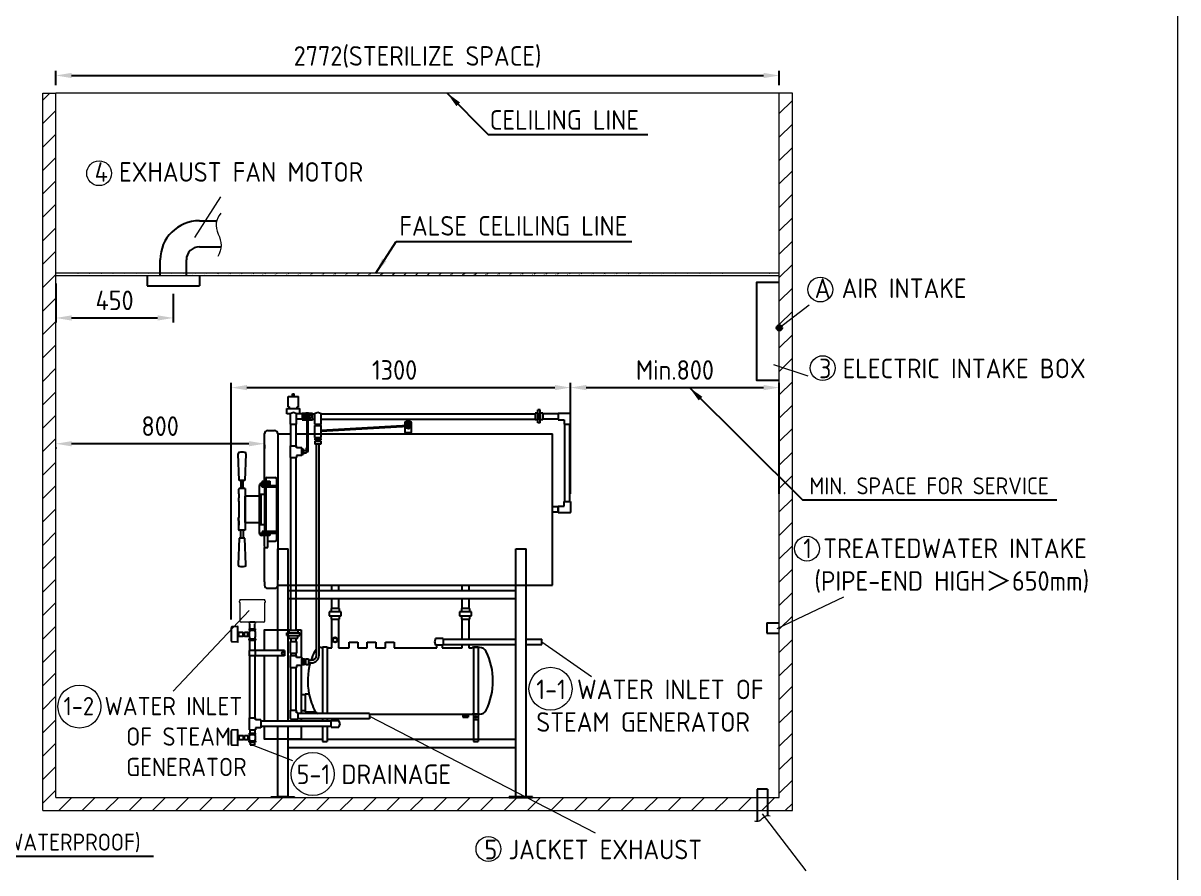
# Model space of a CAD drawing. Header units: millimetres. Extents: x -209823 to -198103, y -6455 to 1785.
# Drawn here: x -202528 to -198103, y -4315 to -1058 of the extents above; entities that cross this region are included whole.
import ezdxf

# ---------------------------------------------------------------- set-up
doc = ezdxf.new("R2010")
doc.units = ezdxf.units.MM
for name, pattern in [('DASHED2', [9.525, 6.35, -3.175]), ('HIDDEN', [9.525, 6.35, -3.175]), ('HIDDEN2', [4.7625, 3.175, -1.5875])]:
    doc.linetypes.add(name, pattern=pattern)
doc.layers.get('0').update_dxf_attribs({"lineweight": 25})
for name, color, linetype, lineweight in [('D', 3, 'Continuous', 13), ('F', 7, 'Continuous', 15), ('H', 2, 'HIDDEN', 15), ('HIDDEN', 1, 'HIDDEN2', 9), ('S', 4, 'Continuous', 15), ('線段', 7, 'Continuous', 25)]:
    doc.layers.add(name, color=color, linetype=linetype, lineweight=lineweight)
doc.styles.get("Standard").update_dxf_attribs({"font": 'KAIU.TTF'})
doc.styles.add('STU25', font='isocp2.shx')
doc.dimstyles.new('STU25', dxfattribs={"dimscale": 30, "dimtxt": 2.5, "dimasz": 2, "dimexe": 0.6, "dimexo": 1, "dimgap": 1, "dimtad": 1, "dimdsep": 46, "dimtxsty": 'STU25', "dimcen": 2, "dimazin": 2, "dimtfac": 1, "dimtmove": 0, "dimatfit": 3, "dimfxl": 0, "dimtolj": 1, "dimtzin": 0, "dimarcsym": 0})
doc.dimstyles.new('STU25$7', dxfattribs={"dimscale": 30, "dimtxt": 2.5, "dimasz": 2, "dimexe": 1.25, "dimexo": 0.625, "dimgap": 1, "dimtad": 0, "dimdec": 4, "dimdsep": 46, "dimtxsty": 'STU25', "dimcen": 2.5, "dimazin": 2, "dimtfac": 1, "dimtdec": 4, "dimtmove": 0, "dimatfit": 3, "dimfxl": 0, "dimtolj": 1, "dimtzin": 0, "dimarcsym": 0})

# ---------------------------------------------------------------- blocks, each defined once
blk = doc.blocks.new('*D1')
at = {"layer": 'D', "color": 0, "linetype": 'Continuous', "lineweight": -2}
for p, q in [((-201730.3, -3344.4), (-201730.3, -2437)), ((-201670.3, -2455), (-200490.3, -2455)), ((-200430.3, -2862), (-200430.3, -2437))]:
    blk.add_line(p, q, dxfattribs=at)
at = {"layer": 'D', "color": 0}
for points in [[(-201670.3, -2445), (-201670.3, -2465), (-201730.3, -2455)], [(-200490.3, -2465), (-200490.3, -2445), (-200430.3, -2455)]]:
    blk.add_solid(points, dxfattribs=at)
at = {"layer": 'Defpoints', "color": 0}
for p in [(-200430.3, -2455), (-200430.3, -2892), (-201730.3, -3374.4)]:
    blk.add_point(p, dxfattribs=at)
at = {"layer": 'D', "color": 0, "insert": (-201104.7, -2387.5), "char_height": 75, "attachment_point": 5, "style": 'STU25'}
blk.add_mtext('\\A1;1300', dxfattribs=at)
blk = doc.blocks.new('*D2')
at = {"layer": 'D', "color": 0, "linetype": 'Continuous', "lineweight": -2}
for p, q in [((-202402.5, -2056.2), (-202402.5, -2206.1)), ((-201952.5, -2095.3), (-201952.5, -2206.1)), ((-202342.5, -2188.1), (-202012.5, -2188.1))]:
    blk.add_line(p, q, dxfattribs=at)
at = {"layer": 'D', "color": 0}
for points in [[(-202342.5, -2178.1), (-202342.5, -2198.1), (-202402.5, -2188.1)], [(-202012.5, -2198.1), (-202012.5, -2178.1), (-201952.5, -2188.1)]]:
    blk.add_solid(points, dxfattribs=at)
at = {"layer": 'Defpoints', "color": 0}
for p in [(-202402.5, -2026.2), (-201952.5, -2065.3), (-201952.5, -2188.1)]:
    blk.add_point(p, dxfattribs=at)
at = {"layer": 'D', "color": 0, "insert": (-202177.5, -2120.6), "char_height": 75, "attachment_point": 5, "style": 'STU25'}
blk.add_mtext('\\A1;450', dxfattribs=at)
blk = doc.blocks.new('*D6')
at = {"layer": 'D', "color": 0, "lineweight": -2}
for p, q in [((-202402.5, -2685), (-202402.5, -2688.2)), ((-201662.5, -2670.2), (-202342.5, -2670.2)), ((-201602.5, -2674.2), (-201602.5, -2688.2))]:
    blk.add_line(p, q, dxfattribs=at)
at = {"layer": 'D', "color": 0}
for points in [[(-202342.5, -2660.2), (-202342.5, -2680.2), (-202402.5, -2670.2)], [(-201662.5, -2680.2), (-201662.5, -2660.2), (-201602.5, -2670.2)]]:
    blk.add_solid(points, dxfattribs=at)
at = {"layer": 'Defpoints', "color": 0}
for p in [(-201602.5, -2644.2), (-202402.5, -2655), (-202402.5, -2670.2)]:
    blk.add_point(p, dxfattribs=at)
at = {"layer": 'D', "color": 0, "insert": (-202002.9, -2602.7), "char_height": 75, "attachment_point": 5, "style": 'STU25'}
blk.add_mtext('\\A1;{\\Fisocp2.shx;800}', dxfattribs=at)
blk = doc.blocks.new('*D15')
at = {"layer": 'D', "color": 0, "lineweight": -2}
for p, q in [((-200430.3, -2862), (-200430.3, -2437)), ((-200370.3, -2455), (-199690.3, -2455)), ((-199630.3, -2862), (-199630.3, -2437))]:
    blk.add_line(p, q, dxfattribs=at)
at = {"layer": 'D', "color": 0}
for points in [[(-200370.3, -2445), (-200370.3, -2465), (-200430.3, -2455)], [(-199690.3, -2465), (-199690.3, -2445), (-199630.3, -2455)]]:
    blk.add_solid(points, dxfattribs=at)
at = {"layer": 'Defpoints', "color": 0}
for p in [(-199630.3, -2455), (-200430.3, -2892), (-199630.3, -2892)]:
    blk.add_point(p, dxfattribs=at)
at = {"layer": 'D', "color": 0, "insert": (-200030.3, -2387.5), "char_height": 75, "attachment_point": 5, "style": 'STU25'}
blk.add_mtext('\\A1;Min.800', dxfattribs=at)
blk = doc.blocks.new('*D20')
at = {"layer": 'D', "color": 0, "lineweight": -2}
for p, q in [((-202402.5, -1296.2), (-202402.5, -1240.7)), ((-202342.5, -1258.7), (-199690.3, -1258.7)), ((-199630.3, -1296.2), (-199630.3, -1240.7))]:
    blk.add_line(p, q, dxfattribs=at)
at = {"layer": 'D', "color": 0}
for points in [[(-202342.5, -1248.7), (-202342.5, -1268.7), (-202402.5, -1258.7)], [(-199690.3, -1268.7), (-199690.3, -1248.7), (-199630.3, -1258.7)]]:
    blk.add_solid(points, dxfattribs=at)
at = {"layer": 'Defpoints', "color": 0}
for p in [(-199630.3, -1258.7), (-202402.5, -1326.2), (-199630.3, -1326.2)]:
    blk.add_point(p, dxfattribs=at)
at = {"layer": 'D', "color": 0, "insert": (-201016.4, -1187.5), "char_height": 75, "attachment_point": 5, "style": 'STU25'}
blk.add_mtext('\\A1;{\\Fisocp2.shx;2772(STERILIZE SPACE)}', dxfattribs=at)

msp = doc.modelspace()

# ---------------------------------------------------------------- hatches: boundary and pattern name
msp.add_hatch(color=256).paths.add_polyline_path([(-199619.535, -2226.169, 1), (-199641.057, -2226.169, 1)])
at = {"layer": 'H', "linetype": 'HIDDEN', "ltscale": 5}
h = msp.add_hatch(dxfattribs=at)
h.set_pattern_fill('ANSI31', color=256, scale=20, style=0)
h.set_pattern_definition([(45, (31714.055, 16029.797), (-44.90128, 44.90128), [])])
h.paths.add_polyline_path([(-202452.492, -4076.169), (-202452.492, -1326.169), (-202402.492, -1326.169), (-202402.492, -4026.169), (-199630.296, -4026.169), (-199630.296, -1326.169), (-199580.296, -1326.169), (-199580.296, -4076.169)])
at = {"layer": 'H'}
h = msp.add_hatch(dxfattribs=at)
h.set_pattern_fill('ANSI31', color=256, scale=10, style=0)
h.set_pattern_definition([(45, (31433.238, 15490.12), (-22.4506403, 22.4506403), [])])
edge = h.paths.add_edge_path()
edge.add_line((-199630.296, -2026.169), (-202402.492, -2026.169))
edge.add_line((-199630.296, -2016.169), (-202402.492, -2016.169))

# ---------------------------------------------------------------- linework, layer by layer
at = {"linetype": 'Continuous'}
for p, q in [((-201852.492, -1815.421), (-201786.572, -1815.421)), ((-201852.492, -1915.421), (-201769.198, -1915.421)), ((-202002.492, -2026.169), (-202002.492, -1965.421)), ((-201902.492, -2026.169), (-201902.492, -1965.421)), ((-202052.492, -2026.169), (-202052.492, -2065.312)), ((-201852.492, -2026.169), (-201852.492, -2065.312)), ((-202052.492, -2065.312), (-201852.492, -2065.312)), ((-201512.492, -2489.152), (-201472.492, -2489.152)), ((-201512.492, -2529.152), (-201512.492, -2489.152)), ((-201495.492, -2479.152), (-201489.492, -2479.152)), ((-201495.492, -2489.152), (-201495.492, -2479.152)), ((-201489.492, -2489.152), (-201489.492, -2479.152)), ((-201472.492, -2529.152), (-201472.492, -2489.152)), ((-201517.492, -2535.661), (-201467.492, -2535.661)), ((-201517.492, -2545.661), (-201517.492, -2535.661)), ((-201517.492, -2555.661), (-201517.492, -2545.661)), ((-201504.992, -2555.661), (-201517.492, -2555.661)), ((-201512.492, -2529.152), (-201507.492, -2529.152)), ((-201507.492, -2535.661), (-201507.492, -2529.152)), ((-201492.492, -2550.661), (-201504.992, -2555.661)), ((-201504.992, -2555.661), (-201504.992, -2595.661)), ((-201479.992, -2555.661), (-201492.492, -2550.661)), ((-201467.492, -2555.661), (-201479.992, -2555.661)), ((-201459.074, -2555.661), (-201479.992, -2555.661)), ((-201479.992, -2595.661), (-201479.992, -2555.661)), ((-201477.492, -2535.661), (-201477.492, -2529.152)), ((-201477.492, -2529.152), (-201472.492, -2529.152)), ((-201467.492, -2545.661), (-201467.492, -2535.661)), ((-201467.492, -2555.661), (-201467.492, -2545.661)), ((-201459.074, -2553.161), (-201443.293, -2553.161)), ((-201459.074, -2553.161), (-201459.074, -2578.161)), ((-201434.856, -2553.161), (-201419.074, -2553.161)), ((-201419.074, -2578.161), (-201419.074, -2553.161)), ((-201398.699, -2550.661), (-201411.199, -2555.661)), ((-201411.199, -2555.661), (-201411.199, -2595.661)), ((-201386.199, -2555.661), (-201398.699, -2550.661)), ((-201386.199, -2595.661), (-201386.199, -2555.661)), ((-200556.095, -2553.161), (-200566.095, -2553.161)), ((-200566.095, -2553.161), (-200566.095, -2578.161)), ((-200546.095, -2540.661), (-200556.095, -2540.661)), ((-200556.095, -2590.661), (-200556.095, -2540.661)), ((-200556.095, -2553.161), (-200556.095, -2578.161)), ((-200546.095, -2590.661), (-200546.095, -2540.661)), ((-200536.095, -2553.161), (-200546.095, -2553.161)), ((-200546.095, -2553.161), (-200546.095, -2578.161)), ((-200536.095, -2553.161), (-200536.095, -2578.161)), ((-200477.996, -2555.661), (-200536.095, -2555.661)), ((-200477.996, -2553.161), (-200432.299, -2553.161)), ((-200477.996, -2553.161), (-200477.996, -2578.161)), ((-200430.299, -2595.276), (-200430.299, -2555.161)), ((-201504.992, -2595.661), (-201479.992, -2595.661)), ((-201459.074, -2575.661), (-201479.992, -2575.661)), ((-201459.074, -2578.161), (-201443.293, -2578.161)), ((-201434.856, -2578.161), (-201419.074, -2578.161)), ((-201411.199, -2595.661), (-201386.199, -2595.661)), ((-201411.199, -2600.661), (-201386.199, -2600.661)), ((-201411.199, -2600.661), (-201411.199, -2645.661)), ((-201408.699, -2595.661), (-201408.699, -2600.661)), ((-201388.699, -2595.661), (-201388.699, -2600.661)), ((-201386.199, -2645.661), (-201386.199, -2600.661)), ((-201052.492, -2582.743), (-201064.992, -2587.743)), ((-201064.992, -2587.743), (-201064.992, -2598.366)), ((-201064.992, -2602.366), (-201064.992, -2627.743)), ((-201039.992, -2587.743), (-201052.492, -2582.743)), ((-201039.992, -2627.743), (-201039.992, -2587.743)), ((-200556.095, -2578.161), (-200566.095, -2578.161)), ((-200546.095, -2590.661), (-200556.095, -2590.661)), ((-200536.095, -2578.161), (-200546.095, -2578.161)), ((-200477.996, -2575.661), (-200536.095, -2575.661)), ((-200477.996, -2578.161), (-200455.299, -2578.161)), ((-200455.299, -2578.161), (-200455.299, -2595.276)), ((-200455.299, -2595.276), (-200430.299, -2595.276)), ((-200452.799, -2892.047), (-200452.799, -2595.276)), ((-200432.799, -2892.047), (-200432.799, -2595.276)), ((-200432.799, -2595.276), (-200430.299, -2595.276)), ((-201411.199, -2645.661), (-201386.199, -2645.661)), ((-201409.763, -2650.661), (-201387.791, -2650.661)), ((-201409.763, -2650.661), (-201409.763, -2655.661)), ((-201407.084, -2645.661), (-201407.084, -2650.661)), ((-201407.084, -2650.661), (-201389.866, -2650.661)), ((-201389.866, -2645.661), (-201389.866, -2650.661)), ((-201387.791, -2650.661), (-201387.791, -2655.661)), ((-201064.992, -2627.743), (-201039.992, -2627.743)), ((-201504.992, -2677.767), (-201504.992, -2722.767)), ((-201504.992, -2677.767), (-201479.992, -2677.767)), ((-201479.992, -2685.267), (-201479.992, -2677.767)), ((-201459.992, -2685.267), (-201479.992, -2685.267)), ((-201459.992, -2685.267), (-201459.992, -2715.267)), ((-201459.992, -2689.583), (-201454.992, -2689.583)), ((-201459.992, -2711.555), (-201459.992, -2689.583)), ((-201459.992, -2708.876), (-201459.992, -2691.658)), ((-201454.992, -2689.583), (-201454.992, -2711.555)), ((-201387.791, -2655.661), (-201409.763, -2655.661)), ((-201409.763, -2660.661), (-201387.791, -2660.661)), ((-201409.763, -2660.661), (-201409.763, -2671.539)), ((-201387.791, -2671.539), (-201409.763, -2671.539)), ((-201407.084, -2655.661), (-201407.084, -2660.661)), ((-201407.084, -2660.661), (-201389.866, -2660.661)), ((-201389.866, -2655.661), (-201389.866, -2660.661)), ((-201387.791, -2660.661), (-201387.791, -2671.539)), ((-201699.476, -2811.52), (-201703.976, -2708.366)), ((-201673.989, -2708.618), (-201678.476, -2811.52)), ((-201504.992, -2722.767), (-201479.992, -2722.767)), ((-201459.992, -2715.267), (-201479.992, -2715.267)), ((-201479.992, -2715.267), (-201479.992, -2722.767)), ((-201459.992, -2711.555), (-201454.992, -2711.555)), ((-201678.476, -2811.52), (-201699.476, -2811.52)), ((-201693.726, -2811.52), (-201693.726, -2841.661)), ((-201684.226, -2841.661), (-201684.226, -2811.52)), ((-201622.492, -2829.161), (-201602.492, -2829.161)), ((-201622.492, -3013.661), (-201622.492, -2829.661)), ((-201614.492, -2821.661), (-201582.492, -2821.661)), ((-201582.492, -2827.661), (-201614.286, -2827.661)), ((-201610.426, -2813.589), (-201611.51, -2814.674)), ((-201611.51, -2820.577), (-201611.51, -2814.674)), ((-201611.51, -2820.577), (-201610.426, -2821.661)), ((-201610.426, -2813.589), (-201582.558, -2813.589)), ((-201610.426, -2821.661), (-201582.558, -2821.661)), ((-201582.558, -2813.589), (-201581.474, -2814.674)), ((-201581.474, -2820.577), (-201582.558, -2821.661)), ((-201582.492, -2821.661), (-201582.492, -2827.661)), ((-201581.474, -2820.577), (-201581.474, -2814.674)), ((-201602.492, -2864.161), (-201622.492, -2864.161)), ((-201616.492, -2864.161), (-201616.492, -2979.161)), ((-200477.996, -2909.161), (-200455.299, -2909.161)), ((-200477.996, -2909.161), (-200477.996, -2934.161)), ((-200455.299, -2909.161), (-200455.299, -2892.047)), ((-200455.299, -2892.047), (-200430.299, -2892.047)), ((-200432.799, -2892.047), (-200430.299, -2892.047)), ((-200430.299, -2892.047), (-200430.299, -2932.161)), ((-200477.996, -2934.161), (-200432.299, -2934.161)), ((-201693.726, -3031.803), (-201693.726, -3001.661)), ((-201684.226, -3001.661), (-201684.226, -3031.803)), ((-201622.492, -2979.161), (-201602.492, -2979.161)), ((-201699.476, -3031.803), (-201703.976, -3134.957)), ((-201678.476, -3031.803), (-201699.476, -3031.803)), ((-201673.989, -3134.705), (-201678.476, -3031.803)), ((-201602.492, -3014.161), (-201622.492, -3014.161)), ((-201616.492, -3014.161), (-201616.492, -3014.161)), ((-201582.492, -3021.661), (-201614.492, -3021.661)), ((-201582.492, -3015.661), (-201614.286, -3015.661)), ((-201603.345, -3060.082), (-201603.345, -3021.661)), ((-201589.639, -3060.082), (-201589.639, -3021.661)), ((-201582.492, -3015.661), (-201582.492, -3021.661)), ((-201602.261, -3068.135), (-201603.345, -3060.082)), ((-201602.261, -3068.135), (-201590.723, -3068.135)), ((-201590.723, -3068.135), (-201589.639, -3060.082)), ((-201552.492, -3073.169), (-201512.492, -3073.169)), ((-200640.492, -3073.169), (-200600.492, -3073.169)), ((-201659.82, -3377.814), (-201659.82, -3360.142)), ((-201639.52, -3377.814), (-201639.52, -3360.142)), ((-199677.64, -3356.169), (-199630.296, -3356.169)), ((-199677.64, -3356.169), (-199677.64, -3396.169)), ((-201705.299, -3399.387), (-201702.041, -3399.387)), ((-201705.299, -3402.387), (-201702.041, -3402.387)), ((-201684.462, -3393.387), (-201702.041, -3393.387)), ((-201702.041, -3393.387), (-201702.041, -3408.387)), ((-201684.462, -3408.387), (-201684.462, -3393.387)), ((-201684.462, -3395.387), (-201680.115, -3395.387)), ((-201684.462, -3406.387), (-201680.115, -3406.387)), ((-201666.882, -3393.387), (-201680.115, -3393.387)), ((-201680.115, -3408.387), (-201680.115, -3393.387)), ((-201666.882, -3408.387), (-201666.882, -3393.387)), ((-201666.882, -3395.387), (-201662.076, -3395.387)), ((-201666.882, -3406.387), (-201662.076, -3406.387)), ((-201662.17, -3379.218), (-201637.17, -3379.218)), ((-201662.17, -3379.218), (-201662.17, -3384.218)), ((-201662.17, -3384.218), (-201637.17, -3384.218)), ((-201662.076, -3406.387), (-201662.076, -3395.387)), ((-201659.82, -3379.218), (-201639.52, -3379.218)), ((-201637.17, -3384.218), (-201637.17, -3379.218)), ((-201517.492, -3404.875), (-201517.492, -3394.875)), ((-201509.492, -3384.875), (-201509.492, -3394.875)), ((-201509.492, -3414.875), (-201509.492, -3404.875)), ((-201475.492, -3384.875), (-201475.492, -3394.875)), ((-201475.492, -3414.875), (-201475.492, -3404.875)), ((-201467.492, -3404.875), (-201467.492, -3394.875)), ((-199677.64, -3396.169), (-199630.296, -3396.169)), ((-201702.041, -3408.387), (-201684.462, -3408.387)), ((-201680.115, -3408.387), (-201666.882, -3408.387)), ((-201662.17, -3417.555), (-201637.17, -3417.555)), ((-201662.17, -3422.555), (-201662.17, -3417.555)), ((-201662.17, -3422.555), (-201637.17, -3422.555)), ((-201637.17, -3417.555), (-201637.17, -3422.555)), ((-201504.992, -3414.875), (-201479.992, -3414.875)), ((-201504.992, -3428.219), (-201504.992, -3473.219)), ((-201504.992, -3428.219), (-201479.992, -3428.219)), ((-201502.492, -3414.875), (-201502.492, -3428.219)), ((-201482.492, -3414.875), (-201482.492, -3428.219)), ((-201479.992, -3428.219), (-201479.992, -3473.219)), ((-200947.195, -3417.161), (-200952.195, -3429.661)), ((-200952.195, -3429.661), (-200947.195, -3442.161)), ((-200917.789, -3417.161), (-200947.195, -3417.161)), ((-200917.789, -3419.661), (-200639.492, -3419.661)), ((-200917.789, -3439.661), (-200639.492, -3439.661)), ((-200601.492, -3419.661), (-200540.786, -3419.661)), ((-200601.492, -3439.661), (-200540.786, -3439.661)), ((-201661.67, -3462.786), (-201661.67, -3482.786)), ((-201659.67, -3462.786), (-201661.67, -3462.786)), ((-201525.983, -3482.786), (-201661.67, -3482.786)), ((-201525.983, -3462.786), (-201659.67, -3462.786)), ((-201638.201, -3462.786), (-201638.201, -3482.786)), ((-201504.992, -3473.219), (-201479.992, -3473.219)), ((-201504.992, -3482.375), (-201479.992, -3482.375)), ((-201504.992, -3482.375), (-201504.992, -3527.375)), ((-201502.492, -3473.219), (-201502.492, -3482.375)), ((-201482.492, -3473.219), (-201482.492, -3482.375)), ((-201479.992, -3489.875), (-201479.992, -3482.375)), ((-201459.992, -3489.875), (-201479.992, -3489.875)), ((-201459.992, -3489.875), (-201459.992, -3519.875)), ((-201454.992, -3516.163), (-201454.992, -3494.191)), ((-201454.992, -3494.191), (-201449.992, -3494.191)), ((-201449.992, -3494.191), (-201449.992, -3516.163)), ((-201444.992, -3494.191), (-201434.114, -3494.191)), ((-201444.992, -3516.163), (-201444.992, -3494.191)), ((-201434.114, -3494.191), (-201434.114, -3516.163)), ((-201504.992, -3527.375), (-201479.992, -3527.375)), ((-201479.992, -3519.875), (-201479.992, -3527.375)), ((-201459.992, -3519.875), (-201479.992, -3519.875)), ((-201459.992, -3496.266), (-201454.992, -3496.266)), ((-201459.992, -3513.484), (-201459.992, -3496.266)), ((-201459.992, -3497.875), (-201459.992, -3511.875)), ((-201459.992, -3513.484), (-201454.992, -3513.484)), ((-201454.992, -3513.484), (-201454.992, -3496.266)), ((-201454.992, -3516.163), (-201449.992, -3516.163)), ((-201449.992, -3496.266), (-201444.992, -3496.266)), ((-201449.992, -3513.484), (-201444.992, -3513.484)), ((-201444.992, -3513.484), (-201444.992, -3496.266)), ((-201444.992, -3516.163), (-201434.114, -3516.163)), ((-201434.114, -3500.177), (-201423.699, -3500.177)), ((-201434.114, -3510.177), (-201423.699, -3510.177)), ((-201504.992, -3691.634), (-201504.992, -3721.634)), ((-201504.992, -3691.634), (-201479.992, -3691.634)), ((-201479.992, -3701.634), (-201479.992, -3691.634)), ((-201474.992, -3701.634), (-201474.992, -3726.634)), ((-201200.611, -3704.134), (-201474.992, -3704.134)), ((-201662.17, -3721.161), (-201662.17, -3766.161)), ((-201662.17, -3721.161), (-201637.17, -3721.161)), ((-201637.17, -3728.661), (-201637.17, -3721.161)), ((-201617.17, -3728.661), (-201637.17, -3728.661)), ((-201637.17, -3758.661), (-201637.17, -3766.161)), ((-201617.17, -3758.661), (-201637.17, -3758.661)), ((-201617.17, -3728.661), (-201617.17, -3758.661)), ((-201347.195, -3733.661), (-201617.17, -3733.661)), ((-201347.195, -3753.661), (-201617.17, -3753.661)), ((-201200.611, -3724.134), (-201474.992, -3724.134)), ((-201347.195, -3756.161), (-201317.789, -3756.161)), ((-201312.789, -3743.661), (-201317.789, -3731.161)), ((-201317.789, -3756.161), (-201312.789, -3743.661)), ((-201705.299, -3795.375), (-201701.307, -3795.375)), ((-201705.299, -3798.375), (-201701.307, -3798.375)), ((-201683.728, -3789.375), (-201701.307, -3789.375)), ((-201701.307, -3789.375), (-201701.307, -3804.375)), ((-201701.307, -3804.375), (-201683.728, -3804.375)), ((-201683.728, -3804.375), (-201683.728, -3789.375)), ((-201683.728, -3791.375), (-201679.381, -3791.375)), ((-201683.728, -3802.375), (-201679.381, -3802.375)), ((-201666.148, -3789.375), (-201679.381, -3789.375)), ((-201679.381, -3804.375), (-201679.381, -3789.375)), ((-201679.381, -3804.375), (-201666.148, -3804.375)), ((-201666.148, -3804.375), (-201666.148, -3789.375)), ((-201666.148, -3791.375), (-201661.342, -3791.375)), ((-201666.148, -3802.375), (-201661.342, -3802.375)), ((-201662.17, -3766.161), (-201637.17, -3766.161)), ((-201662.17, -3780.161), (-201662.17, -3785.161)), ((-201662.17, -3780.161), (-201637.17, -3780.161)), ((-201662.17, -3785.161), (-201637.17, -3785.161)), ((-201659.67, -3766.161), (-201659.67, -3780.161)), ((-201639.67, -3766.161), (-201639.67, -3780.161)), ((-201637.17, -3785.161), (-201637.17, -3780.161)), ((-201662.17, -3808.588), (-201637.17, -3808.588)), ((-201662.17, -3813.588), (-201662.17, -3808.588)), ((-201662.17, -3813.588), (-201637.17, -3813.588)), ((-201657.67, -3813.588), (-201657.67, -3824.729)), ((-201657.67, -3824.729), (-201641.67, -3824.729)), ((-201641.67, -3813.588), (-201641.67, -3824.729)), ((-201637.17, -3808.588), (-201637.17, -3813.588)), ((-201576.992, -4023.169), (-201487.992, -4023.169)), ((-201576.992, -4026.169), (-201576.992, -4023.169)), ((-201487.992, -4026.169), (-201576.992, -4026.169)), ((-201513.492, -4023.169), (-201551.492, -4023.169)), ((-201551.492, -4023.169), (-201513.492, -4023.169)), ((-201487.992, -4026.169), (-201487.992, -4023.169)), ((-200575.992, -4023.169), (-200664.992, -4023.169)), ((-200664.992, -4026.169), (-200664.992, -4023.169)), ((-200664.992, -4026.169), (-200575.992, -4026.169)), ((-200601.492, -4023.169), (-200639.492, -4023.169)), ((-200639.492, -4023.169), (-200601.492, -4023.169)), ((-200601.492, -4023.169), (-200639.492, -4023.169)), ((-200575.992, -4026.169), (-200575.992, -4023.169)), ((-199675.296, -3993.794), (-199715.296, -3993.794)), ((-199715.296, -3993.794), (-199715.296, -4117.051)), ((-199675.296, -3993.794), (-199675.296, -4095.218))]:
    msp.add_line(p, q, dxfattribs=at)
for p, q in [((-201441.074, -2565.661), (-201441.074, -2685.569)), ((-201437.074, -2565.661), (-201437.074, -2685.569)), ((-201419.074, -2555.661), (-201411.199, -2555.661)), ((-201386.199, -2555.661), (-200566.095, -2555.661)), ((-200566.095, -2555.661), (-200566.095, -2575.661)), ((-201502.492, -2677.767), (-201502.492, -2595.661)), ((-201502.492, -2595.661), (-201482.492, -2595.661)), ((-201482.492, -2595.661), (-201482.492, -2677.767)), ((-201419.074, -2575.661), (-201411.199, -2575.661)), ((-201386.199, -2575.661), (-200566.095, -2575.661)), ((-201386.199, -2618.411), (-201052.492, -2598.366)), ((-201386.199, -2622.411), (-201052.492, -2602.366)), ((-201602.492, -2644.161), (-201602.492, -2631.161)), ((-201602.492, -2813.589), (-201602.492, -2644.161)), ((-201590.492, -2619.161), (-201564.492, -2619.161)), ((-201552.492, -2631.161), (-201552.492, -2671.661)), ((-201552.492, -2631.661), (-201502.492, -2631.661)), ((-201552.492, -2651.661), (-201552.492, -3191.661)), ((-201482.492, -2631.661), (-200498.996, -2631.661)), ((-201062.492, -2631.661), (-201062.492, -2627.743)), ((-201042.492, -2627.743), (-201042.492, -2631.661)), ((-200498.996, -3212.161), (-200498.996, -2631.661)), ((-201454.992, -2696.569), (-201446.074, -2696.569)), ((-201443.074, -2685.569), (-201443.074, -2693.569)), ((-201435.074, -2685.569), (-201443.074, -2685.569)), ((-201435.074, -2693.569), (-201435.074, -2685.569)), ((-201403.699, -3480.177), (-201403.699, -2671.539)), ((-201393.699, -3480.177), (-201393.699, -2671.539)), ((-201502.492, -3384.875), (-201502.492, -2722.767)), ((-201482.492, -2722.767), (-201482.492, -3384.875)), ((-201454.992, -2704.569), (-201446.074, -2704.569)), ((-201612.492, -2836.661), (-201612.492, -2830.661)), ((-201612.492, -2830.661), (-201557.492, -2830.661)), ((-201602.492, -2827.661), (-201602.492, -2830.661)), ((-201597.492, -2804.452), (-201597.492, -2813.589)), ((-201592.492, -2799.452), (-201562.492, -2799.452)), ((-201557.492, -2804.452), (-201557.492, -3038.87)), ((-201557.492, -2830.661), (-201557.492, -2836.661)), ((-201702.476, -2844.161), (-201702.476, -2860.661)), ((-201701.476, -2861.661), (-201701.476, -2878.161)), ((-201676.476, -2841.661), (-201699.976, -2841.661)), ((-201676.476, -2841.661), (-201676.476, -3001.661)), ((-201675.476, -2870.161), (-201676.476, -2871.161)), ((-201676.476, -2972.161), (-201676.476, -2871.161)), ((-201675.476, -2870.161), (-201622.492, -2870.161)), ((-201557.492, -2836.661), (-201612.492, -2836.661)), ((-201602.492, -2836.661), (-201602.492, -3006.661)), ((-201597.492, -2836.661), (-201597.492, -3006.661)), ((-201702.476, -2879.161), (-201702.476, -2889.161)), ((-201701.476, -2890.161), (-201701.476, -2953.161)), ((-200477.996, -2911.661), (-200499.072, -2911.661)), ((-200477.996, -2931.661), (-200477.996, -2911.661)), ((-200477.996, -2931.661), (-200477.996, -2911.661)), ((-201702.476, -2964.161), (-201702.476, -2954.161)), ((-201702.476, -2954.161), (-201702.476, -2964.161)), ((-200499.072, -2931.661), (-200477.996, -2931.661)), ((-201702.476, -2982.661), (-201702.476, -2999.161)), ((-201701.476, -2965.161), (-201701.476, -2981.661)), ((-201701.476, -2981.661), (-201701.476, -2965.161)), ((-201676.476, -3001.661), (-201699.976, -3001.661)), ((-201675.476, -2973.161), (-201676.476, -2972.161)), ((-201622.492, -2973.161), (-201675.476, -2973.161)), ((-201557.492, -3006.661), (-201612.492, -3006.661)), ((-201612.492, -3006.661), (-201612.492, -3012.661)), ((-201557.492, -3012.661), (-201557.492, -3006.661)), ((-201612.492, -3012.661), (-201557.492, -3012.661)), ((-201602.492, -3012.661), (-201602.492, -3014.161)), ((-201597.492, -3012.661), (-201597.492, -3015.661)), ((-201589.639, -3043.87), (-201562.492, -3043.87)), ((-201602.492, -3199.161), (-201602.492, -3068.135)), ((-201552.492, -3212.161), (-201552.492, -3073.169)), ((-201551.492, -3462.786), (-201551.492, -3073.169)), ((-201513.492, -3073.169), (-201513.492, -3733.661)), ((-201512.492, -3212.161), (-201512.492, -3073.169)), ((-200640.492, -3212.161), (-200640.492, -3073.169)), ((-200639.492, -4023.169), (-200639.492, -3073.169)), ((-200601.492, -3073.169), (-200601.492, -4023.169)), ((-200600.492, -3212.161), (-200600.492, -3073.169)), ((-201552.492, -3212.161), (-201552.492, -3171.661)), ((-201602.492, -3199.161), (-201602.492, -3212.161)), ((-201590.492, -3224.161), (-201564.492, -3224.161)), ((-201552.492, -3212.161), (-200498.996, -3212.161)), ((-201345.492, -3233.169), (-201345.492, -3212.161)), ((-201319.492, -3212.161), (-201319.492, -3233.169)), ((-200845.492, -3233.169), (-200845.492, -3212.161)), ((-200819.492, -3212.161), (-200819.492, -3233.169)), ((-201513.492, -3233.169), (-200639.492, -3233.169)), ((-200639.492, -3265.169), (-201513.492, -3265.169)), ((-201345.492, -3302.161), (-201345.492, -3265.169)), ((-201319.492, -3265.169), (-201319.492, -3302.161)), ((-200845.492, -3302.161), (-200845.492, -3265.169)), ((-200819.492, -3265.169), (-200819.492, -3302.161)), ((-201309.492, -3314.161), (-201355.492, -3314.161)), ((-201355.492, -3314.161), (-201355.492, -3330.161)), ((-201316.992, -3302.161), (-201347.992, -3302.161)), ((-201347.992, -3302.161), (-201347.992, -3314.161)), ((-201316.992, -3302.161), (-201316.992, -3314.161)), ((-201309.492, -3330.161), (-201309.492, -3314.161)), ((-200809.492, -3314.161), (-200855.492, -3314.161)), ((-200855.492, -3314.161), (-200855.492, -3330.161)), ((-200816.992, -3302.161), (-200847.992, -3302.161)), ((-200847.992, -3302.161), (-200847.992, -3314.161)), ((-200816.992, -3302.161), (-200816.992, -3314.161)), ((-200809.492, -3330.161), (-200809.492, -3314.161)), ((-201649.67, -3353.661), (-201659.82, -3353.661)), ((-201639.52, -3353.661), (-201649.67, -3353.661)), ((-201355.492, -3330.161), (-201309.492, -3330.161)), ((-201347.992, -3330.161), (-201347.992, -3342.161)), ((-201347.992, -3342.161), (-201316.992, -3342.161)), ((-201345.492, -3452.161), (-201345.492, -3342.161)), ((-201319.492, -3342.161), (-201319.492, -3452.161)), ((-201316.992, -3330.161), (-201316.992, -3342.161)), ((-200855.492, -3330.161), (-200809.492, -3330.161)), ((-200847.992, -3330.161), (-200847.992, -3342.161)), ((-200847.992, -3342.161), (-200816.992, -3342.161)), ((-200845.492, -3419.661), (-200845.492, -3342.161)), ((-200819.492, -3342.161), (-200819.492, -3419.661)), ((-200816.992, -3330.161), (-200816.992, -3342.161)), ((-201659.82, -3377.814), (-201659.82, -3379.218)), ((-201639.52, -3379.218), (-201639.52, -3377.814)), ((-201517.492, -3394.875), (-201467.492, -3394.875)), ((-201517.492, -3404.875), (-201467.492, -3404.875)), ((-201509.492, -3384.875), (-201475.492, -3384.875)), ((-201462.492, -3383.169), (-201462.492, -3489.875)), ((-201659.67, -3462.786), (-201659.67, -3422.555)), ((-201639.67, -3422.555), (-201639.67, -3462.786)), ((-201509.492, -3414.875), (-201475.492, -3414.875)), ((-201380.27, -3449.161), (-201380.27, -3704.134)), ((-201380.27, -3449.161), (-201363.27, -3449.161)), ((-201363.27, -3449.161), (-201363.27, -3704.134)), ((-201278.992, -3452.161), (-201278.992, -3431.161)), ((-201278.992, -3431.161), (-201245.992, -3431.161)), ((-201245.992, -3431.161), (-201245.992, -3452.161)), ((-201208.992, -3431.161), (-201175.992, -3431.161)), ((-201208.992, -3452.161), (-201208.992, -3431.161)), ((-201175.992, -3431.161), (-201175.992, -3452.161)), ((-201138.992, -3431.161), (-201105.992, -3431.161)), ((-201138.992, -3452.161), (-201138.992, -3431.161)), ((-201105.992, -3431.161), (-201105.992, -3452.161)), ((-200917.789, -3442.161), (-200947.195, -3442.161)), ((-200942.492, -3452.161), (-200942.492, -3442.161)), ((-200922.492, -3442.161), (-200922.492, -3452.161)), ((-200917.789, -3417.161), (-200917.789, -3442.161)), ((-200845.492, -3452.161), (-200845.492, -3439.661)), ((-200819.492, -3439.661), (-200819.492, -3452.161)), ((-200801.714, -3449.161), (-200801.714, -3811.753)), ((-200801.714, -3449.161), (-200784.714, -3449.161)), ((-200784.714, -3449.161), (-200784.714, -3811.753)), ((-200540.786, -3439.661), (-200540.786, -3419.661)), ((-201659.67, -3721.161), (-201659.67, -3482.786)), ((-201639.67, -3482.786), (-201639.67, -3721.161)), ((-201551.492, -3733.661), (-201551.492, -3482.786)), ((-201525.983, -3462.786), (-201525.983, -3482.786)), ((-201357.492, -3452.161), (-201345.492, -3452.161)), ((-201319.492, -3452.161), (-201278.992, -3452.161)), ((-201245.992, -3452.161), (-201208.992, -3452.161)), ((-201175.992, -3452.161), (-201138.992, -3452.161)), ((-201105.992, -3452.161), (-200942.492, -3452.161)), ((-200922.492, -3452.161), (-200845.492, -3452.161)), ((-200819.492, -3452.161), (-200807.492, -3452.161)), ((-201502.492, -3691.634), (-201502.492, -3527.375)), ((-201482.492, -3527.375), (-201482.492, -3691.634)), ((-201462.492, -3519.875), (-201462.492, -3704.134)), ((-201447.502, -3632.161), (-201462.492, -3632.161)), ((-201447.502, -3629.161), (-201447.502, -3697.161)), ((-201447.502, -3629.161), (-201432.502, -3629.161)), ((-201474.992, -3701.634), (-201479.992, -3701.634)), ((-201447.502, -3694.161), (-201462.492, -3694.161)), ((-201447.502, -3697.161), (-201408.289, -3697.161)), ((-201200.611, -3704.134), (-201200.611, -3724.134)), ((-201200.611, -3706.161), (-200807.492, -3706.161)), ((-200842.492, -3706.161), (-200842.492, -3718.161)), ((-200822.492, -3706.161), (-200822.492, -3718.161)), ((-200807.492, -3707.161), (-200807.492, -3706.161)), ((-201551.492, -4023.169), (-201551.492, -3753.661)), ((-201513.492, -3753.661), (-201513.492, -4023.169)), ((-201474.992, -3726.634), (-201499.992, -3726.634)), ((-201462.492, -3724.134), (-201462.492, -3733.661)), ((-201462.492, -3753.661), (-201462.492, -3803.169)), ((-201380.27, -3724.134), (-201380.27, -3733.661)), ((-201380.27, -3753.661), (-201380.27, -3811.753)), ((-201363.27, -3724.134), (-201363.27, -3733.661)), ((-201363.27, -3753.661), (-201363.27, -3811.753)), ((-201347.195, -3731.161), (-201317.789, -3731.161)), ((-201347.195, -3756.161), (-201347.195, -3731.161)), ((-201342.492, -3731.161), (-201342.492, -3724.134)), ((-201322.492, -3724.134), (-201322.492, -3731.161)), ((-200842.492, -3718.161), (-200822.492, -3718.161)), ((-200801.714, -3727.161), (-200784.714, -3727.161)), ((-201513.492, -3803.169), (-201551.492, -3803.169)), ((-201513.492, -3803.169), (-201380.27, -3803.169)), ((-201363.27, -3803.169), (-200639.492, -3803.169)), ((-200639.492, -3835.169), (-201513.492, -3835.169)), ((-201380.27, -3811.753), (-201363.27, -3811.753)), ((-200801.714, -3811.753), (-200784.714, -3811.753)), ((-201551.492, -4023.169), (-201513.492, -4023.169))]:
    msp.add_line(p, q)
at = {"color": 7, "linetype": 'Continuous', "lineweight": 15}
for p, q in [((-201697.67, -3266.661), (-201697.67, -3272.878)), ((-201697.67, -3266.661), (-201601.67, -3266.661)), ((-201601.67, -3272.878), (-201601.67, -3266.661)), ((-201697.67, -3278.445), (-201697.67, -3348.661)), ((-201601.67, -3348.661), (-201601.67, -3278.445)), ((-201606.67, -3353.661), (-201692.67, -3353.661))]:
    msp.add_line(p, q, dxfattribs=at)
at = {"color": 7, "linetype": 'Continuous'}
for p, q in [((-201730.299, -3374.369), (-201730.299, -3427.404)), ((-201705.826, -3371.188), (-201728.404, -3372.372)), ((-201705.299, -3430.086), (-201705.299, -3371.688)), ((-201705.826, -3430.585), (-201728.404, -3429.402)), ((-201730.299, -3770.357), (-201730.299, -3823.393)), ((-201705.826, -3767.177), (-201728.404, -3768.36)), ((-201705.299, -3826.074), (-201705.299, -3767.676)), ((-201705.826, -3826.573), (-201728.404, -3825.39))]:
    msp.add_line(p, q, dxfattribs=at)
at = {"lineweight": -3}
for p, q in [((-201386.048, -3451.161), (-201380.27, -3451.161)), ((-201363.27, -3451.161), (-201357.492, -3451.161)), ((-201357.492, -3451.161), (-201357.492, -3452.161)), ((-200807.492, -3451.161), (-200807.492, -3452.161)), ((-200778.936, -3451.161), (-200807.492, -3451.161)), ((-200778.936, -3707.161), (-200807.492, -3707.161)), ((-200807.492, -3707.161), (-200778.936, -3707.161))]:
    msp.add_line(p, q, dxfattribs=at)
at = {"linetype": 'Continuous'}
msp.add_lwpolyline([(-199630.296, -2052.299), (-199717.882, -2052.299), (-199717.882, -2426.169), (-199630.296, -2426.169)], dxfattribs=at)
for points in [[(-201437.074, -2572.768), (-201431.92, -2569.792), (-201431.92, -2561.531), (-201439.074, -2557.4), (-201446.229, -2561.531), (-201446.229, -2569.792), (-201441.074, -2572.768)], [(-201058.35, -2602.366), (-201058.35, -2603.748), (-201052.492, -2607.13), (-201046.634, -2603.748), (-201046.634, -2596.984), (-201052.492, -2593.602), (-201058.35, -2596.984), (-201058.35, -2598.366)], [(-201602.492, -3462.786), (-201602.492, -3383.169), (-201502.492, -3383.169)], [(-201482.492, -3383.169), (-201462.492, -3383.169)], [(-201602.492, -3733.661), (-201602.492, -3482.786)], [(-201602.492, -3803.169), (-201602.492, -3753.661)], [(-201462.492, -3803.169), (-201602.492, -3803.169), (-201602.492, -3803.169)]]:
    msp.add_lwpolyline(points)
for centre, radius in [((-199630.296, -2226.169), 10.761), ((-201332.492, -3422.161), 10), ((-201332.492, -3422.161), 8), ((-200832.492, -3712.161), 2.5), ((-200793.214, -3717.659), 3.5)]:
    msp.add_circle(centre, radius)
msp.add_circle((-201531.942, -3472.786), 5.623, dxfattribs=at)
for centre, radius, start, end in [((-201852.492, -1965.421), 150, 90, 180), ((-201852.492, -1965.421), 50, 90, 180), ((-200432.299, -2555.161), 2, 0, 90), ((-201698.969, -2708.366), 5.007, 101.352885, 180), ((-201688.976, -2758.139), 55.773, 78.648227, 101.352885), ((-201678.982, -2708.359), 5, 357.039064, 78.648227), ((-201614.492, -2829.661), 8, 90, 180), ((-200432.299, -2932.161), 2, 270, 0), ((-201614.492, -3013.661), 8, 180, 270), ((-201698.969, -3134.957), 5.007, 180, 258.647115), ((-201688.976, -3085.184), 55.773, 258.647115, 281.351773), ((-201678.982, -3134.964), 5, 281.351773, 2.960936), ((-201619.145, -3400.887), 42.931, 157.153781, 202.846219), ((-201680.194, -3400.887), 42.931, 337.153781, 22.846219), ((-201423.699, -3480.177), 20, 270, 0), ((-201423.699, -3480.177), 30, 270, 0), ((-201640.023, -3796.875), 22.053, 147.917364, 212.082636), ((-201659.316, -3796.875), 22.053, 327.917364, 32.082636)]:
    msp.add_arc(centre, radius, start, end, dxfattribs=at)
for centre, radius, start, end in [((-201439.074, -2565.661), 13.193, 278.719684, 261.280316), ((-201439.074, -2565.661), 2, 0, 180), ((-201052.492, -2600.366), 11.113, 190.368194, 169.631806), ((-201052.492, -2600.366), 9.013, 192.821376, 167.178624), ((-201052.492, -2600.366), 2, 270, 90), ((-201590.492, -2631.161), 12, 90, 180), ((-201564.492, -2631.161), 12, 0, 90), ((-201446.074, -2693.569), 3, 270, 0), ((-201446.074, -2693.569), 11, 270, 0), ((-201614.286, -2829.661), 2, 90, 165.522488), ((-201592.492, -2804.452), 5, 90, 180), ((-201562.492, -2804.452), 5, 0, 90), ((-201699.976, -2844.161), 2.5, 90, 180), ((-201701.476, -2860.661), 1, 180, 270), ((-201701.476, -2879.161), 1, 90, 180), ((-201701.476, -2889.161), 1, 180, 270), ((-201701.476, -2954.161), 1, 90, 180), ((-201701.476, -2964.161), 1, 180, 270), ((-201701.476, -2982.661), 1, 90, 180), ((-201699.976, -2999.161), 2.5, 180, 270), ((-201614.286, -3013.661), 2, 194.477512, 270), ((-201562.492, -3038.87), 5, 270, 0), ((-201590.492, -3212.161), 12, 180, 270), ((-201564.492, -3212.161), 12, 270, 0), ((-201184.492, -3579.161), 253, 191.398312, 207.80107), ((-201499.992, -3721.634), 5, 180, 270)]:
    msp.add_arc(centre, radius, start, end)
at = {"color": 7, "linetype": 'Continuous', "lineweight": 15}
for centre, radius, start, end in [((-201697.67, -3275.661), 2.5, 96.15064, 263.84936), ((-201697.97, -3272.878), 0.3, 276.15064, 0), ((-201601.37, -3272.878), 0.3, 180, 263.84936), ((-201601.67, -3275.661), 2.5, 276.15064, 83.84936), ((-201697.97, -3278.445), 0.3, 0, 83.84936), ((-201601.37, -3278.445), 0.3, 96.15064, 180), ((-201692.67, -3348.661), 5, 180, 270), ((-201669.18, -3363.661), 10, 20.605558, 90), ((-201630.159, -3363.661), 10, 90, 159.394442), ((-201606.67, -3348.661), 5, 270, 0)]:
    msp.add_arc(centre, radius, start, end, dxfattribs=at)
at = {"color": 7, "linetype": 'Continuous'}
for centre, radius, start, end in [((-201728.299, -3374.369), 2, 93, 180), ((-201705.799, -3371.688), 0.5, 0, 93), ((-201728.299, -3427.404), 2, 180, 267), ((-201705.799, -3430.086), 0.5, 267, 0), ((-201728.299, -3770.357), 2, 93, 180), ((-201705.799, -3767.676), 0.5, 0, 93), ((-201728.299, -3823.393), 2, 180, 267), ((-201705.799, -3826.074), 0.5, 267, 0)]:
    msp.add_arc(centre, radius, start, end, dxfattribs=at)
at = {"lineweight": -3}
for centre, radius, start, end in [((-201386.048, -3479.161), 28, 90, 105.856956), ((-200778.936, -3479.161), 28, 26.3878, 90), ((-201184.492, -3579.161), 253, 153.6122, 161.808697), ((-201386.048, -3479.161), 28, 129.078126, 153.6122), ((-200980.492, -3579.161), 253, 333.6122, 26.3878), ((-201184.492, -3579.161), 253, 164.177087, 191.398312), ((-201386.048, -3679.161), 28, 220.005201, 243.110976), ((-200778.936, -3679.161), 28, 270, 333.6122)]:
    msp.add_arc(centre, radius, start, end, dxfattribs=at)
at = {"layer": 'D', "linetype": 'Continuous'}
msp.add_line((-201870.469, -1879.37), (-201769.727, -1723.809), dxfattribs=at)
at = {"layer": 'D'}
for p, q in [((-199630.296, -2226.169), (-199515.817, -2137.835)), ((-199652.729, -2366.771), (-199520.616, -2410.092)), ((-199639.176, -3378.775), (-199382.799, -3257.192)), ((-201952.375, -3618.543), (-201661.52, -3309.232)), ((-200540.786, -3429.661), (-200349.773, -3562.068)), ((-201200.611, -3714.134), (-200336.083, -4161.567)), ((-201649.67, -3824.729), (-201495.993, -3883.717)), ((-199695.71, -4088.338), (-199528.627, -4307.02))]:
    msp.add_line(p, q, dxfattribs=at)
for centre, radius in [((-202236.674, -1633.509), 47.5), ((-199473.072, -2079.231), 47.5), ((-199463.98, -2380.32), 47.5), ((-199524.272, -3072.289), 47.5), ((-200507.008, -3609.344), 82.5), ((-202312.039, -3677.505), 82.5), ((-201418.153, -3936.153), 82.5), ((-200745.018, -4223.702), 47.5)]:
    msp.add_circle(centre, radius, dxfattribs=at)
for points in [[(-201770.257, -1785.844), (-201788.519, -1823.748), (-201768.853, -1910.086), (-201781.496, -1952.202)], [(-199725.96, -4115.911), (-199707.631, -4115.911), (-199681.225, -4096.042), (-199666.003, -4096.042)]]:
    msp.add_spline(points, degree=3, dxfattribs=at)
at = {"layer": 'F', "color": 6}
msp.add_lwpolyline([(-209822.993, 1784.954), (-209822.993, -6455.046), (-198102.993, -6455.046), (-198102.993, 1784.954)], close=True, dxfattribs=at)
msp.add_lwpolyline([(-209822.993, 1784.954), (-209822.993, -6455.046), (-198102.993, -6455.046), (-198102.993, 1784.954)], close=True, dxfattribs=at)
at = {"layer": 'H', "linetype": 'DASHED2', "ltscale": 3}
msp.add_line((-200801.714, -3451.161), (-200784.714, -3451.161), dxfattribs=at)
at = {"layer": 'HIDDEN', "ltscale": 8}
msp.add_line((-201484.492, -2595.661), (-201500.492, -2595.661), dxfattribs=at)
at = {"layer": 'S', "linetype": 'Continuous'}
for p, q in [((-202452.492, -4076.169), (-202452.492, -1326.169)), ((-202452.492, -1326.169), (-202402.492, -1326.169)), ((-202402.492, -4026.169), (-202402.492, -1326.169)), ((-199630.296, -1326.169), (-202402.492, -1326.169)), ((-199630.296, -4026.169), (-199630.296, -1326.169)), ((-199580.296, -1326.169), (-199630.296, -1326.169)), ((-199580.296, -4076.169), (-199580.296, -1326.169)), ((-199630.296, -2016.169), (-202402.492, -2016.169)), ((-199630.296, -2026.169), (-202402.492, -2026.169)), ((-202402.492, -4026.169), (-199630.296, -4026.169)), ((-202452.492, -4076.169), (-199580.296, -4076.169))]:
    msp.add_line(p, q, dxfattribs=at)
at = {"layer": '線段'}
msp.add_line((-201701.476, -2890.161), (-201701.476, -2953.161), dxfattribs=at)

# ---------------------------------------------------------------- texts
at = {"layer": 'D', "color": 11, "attachment_point": 1}
for s, insert, char_height in [('{\\Fisocp2.shx;\\C3;CELILING LINE}', (-200739.898, -1391.689), 75), ('{\\Fisocp2.shx;\\C3;4 EXHAUST FAN MOTOR}', (-202253.722, -1591.032), 75), ('{\\Fisocp2.shx;\\C3;FALSE CELILING LINE}', (-201086.384, -1797.488), 75), ('{\\Fisocp2.shx;\\C3;A AIR INTAKE}', (-199494.787, -2036.588), 75), ('{\\Fisocp2.shx;\\C3;3 ELECTRIC INTAKE BOX}', (-199477.97, -2344.102), 75), ('{\\Fisocp2.shx;\\C3;MIN. SPACE FOR SERVICE}', (-199514.98, -2799.231), 65), ('{\\Fisocp2.shx;\\C3;1 TREATEDWATER INTAKE\\P (PIPE-END HIGH\\f新細明體|b0|i0|c136|p16;＞\\Fisocp2.shx;650mm)}', (-199538.81, -3033.59), 75), ('{\\Fisocp2.shx;\\C3;1-1 WATER INLET OF \\PSTEAM GENERATOR}', (-200561.463, -3574.313), 75), ('{\\Fisocp2.shx;\\C3;1-2 WATER INLET\\P      OF STEAM \\P      GENERATOR}', (-202373.184, -3640.842), 70), ('{\\Fisocp2.shx;\\C3;FLOOR (MUST BE WATERPROOF)}', (-203249.023, -4164.679), 65), ('{\\Fisocp2.shx;\\C3;5 JACKET EXHAUST}', (-200760.175, -4187.937), 75)]:
    msp.add_mtext(s, dxfattribs=dict(at, insert=insert, char_height=char_height))
at = {"layer": 'D', "color": 11, "insert": (-201479.707, -3899.721), "char_height": 75, "attachment_point": 1, "style": 'STU25'}
msp.add_mtext('{\\C3;5-1 DRAINAGE }', dxfattribs=at)

# ---------------------------------------------------------------- dimensions: what is measured, and where the dimension line sits
at = {"layer": 'D'}
dim = msp.add_linear_dim(base=(-199630.296, -1258.712), p1=(-202402.492, -1326.169), p2=(-199630.296, -1326.169), text='{\\Fisocp2.shx;<>(STERILIZE SPACE)}', dimstyle='STU25', override={"dimdec": 0}, dxfattribs=at)
dim.commit()
dim.dimension.update_dxf_attribs({"geometry": '*D20', "text_midpoint": (-201016.394, -1187.462)})
at = {"layer": 'D', "linetype": 'Continuous'}
dim = msp.add_linear_dim(base=(-201952.492, -2188.125), p1=(-202402.492, -2026.169), p2=(-201952.492, -2065.312), dimstyle='STU25', dxfattribs=at)
dim.commit()
dim.dimension.update_dxf_attribs({"geometry": '*D2', "text_midpoint": (-202177.492, -2120.625)})
dim = msp.add_linear_dim(base=(-200430.299, -2455.02), p1=(-201730.299, -3374.369), p2=(-200430.299, -2892.047), dimstyle='STU25', override={"dimdec": 0}, dxfattribs=at)
dim.commit()
dim.dimension.update_dxf_attribs({"geometry": '*D1', "text_midpoint": (-201104.694, -2455.02), "dimtype": 160})
at = {"layer": 'D'}
dim = msp.add_linear_dim(base=(-199630.296, -2455.02), p1=(-200430.299, -2892.047), p2=(-199630.296, -2892.047), text='Min.<>', dimstyle='STU25', dxfattribs=at)
dim.commit()
dim.dimension.update_dxf_attribs({"geometry": '*D15', "text_midpoint": (-200030.298, -2387.52)})
dim = msp.add_linear_dim(base=(-202402.492, -2670.177), p1=(-201602.492, -2644.161), p2=(-202402.492, -2655.04), text='{\\Fisocp2.shx;<>}', dimstyle='STU25', dxfattribs=at)
dim.commit()
dim.dimension.update_dxf_attribs({"geometry": '*D6', "text_midpoint": (-202002.867, -2670.177), "dimtype": 160})

# ---------------------------------------------------------------- leaders
for points in [[(-200903.052, -1326.169), (-200746.587, -1485.181), (-200133.556, -1485.181)], [(-201176.356, -2016.169), (-201098.68, -1895.311), (-200196.073, -1895.311)], [(-199974.758, -2455.02), (-199541.385, -2885.831), (-198566.452, -2885.831)], [(-203710.012, -4026.169), (-203282.001, -4250.731), (-202028.825, -4250.731)]]:
    msp.add_leader(points, dimstyle='STU25$7', override={"dimgap": 1, "dimtad": 0}, dxfattribs=at)

doc.saveas('drawing.dxf')
